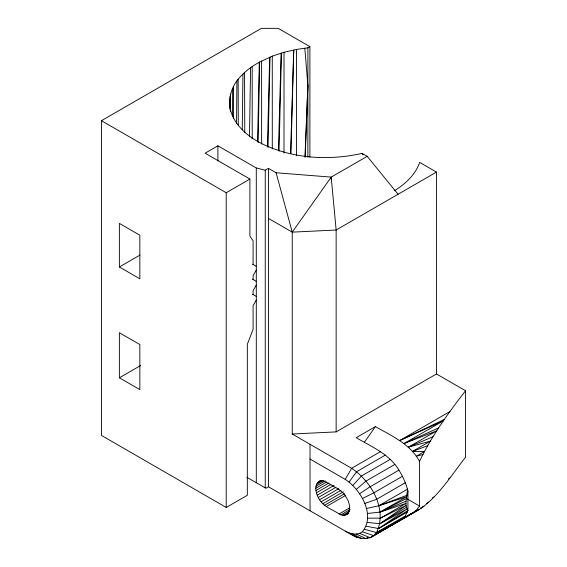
<?xml version="1.0" encoding="UTF-8"?>
<svg xmlns="http://www.w3.org/2000/svg" width="567" height="567" viewBox="0 0 567 567"><rect width="100%" height="100%" fill="white"/><g stroke="black" fill="none" stroke-linecap="round" stroke-linejoin="round"><path stroke-width="0.85" d="M307.867 157.158L307.895 47.798L309.894 46.643L278.206 28.35L261.408 28.35L101.45 120.7L101.45 435.428L226.219 507.458L247.332 495.267L247.332 344.247L253.088 329.406L253.088 305.634L256.291 300.092M309.887 157.151L309.894 46.643M230.167 110.076C228.551 99.069 230.918 87.821 238.147 79.238C243.952 72.2 251.259 66.537 259.296 62.264L272.28 56.133L284.01 52.284L296.555 49.428L307.895 47.798M232.505 116.575L232.661 88.303M236.567 123.486L236.935 80.968M242.265 129.836L242.945 74.057M249.487 136.704L250.557 67.693M258.134 142.437L259.643 62.009M257.546 141.785L259.296 62.264M268.035 147.392L270.005 57.111M279.035 151.183L281.452 53.092M267.418 146.619L269.658 57.302M278.432 150.567L281.126 53.234M290.942 153.529L293.734 50.045L290.566 153.643M305.202 157.08L307.867 85.461L304.826 48.223M304.961 157.137L307.867 85.461M345.225 531.102C350.328 534.071 357.302 535.659 362.377 531.768L373.674 535.652L376.559 532.569L402.953 518.621L415.554 511.349L419.537 506.033L419.537 461.354C410.295 444.039 391.613 435.817 375.389 426.618L356.196 437.696C371.52 446.753 389.444 454.061 398.92 470.142C402.974 476.606 406.142 483.637 407.935 491.065C406.695 497.294 404.193 504.736 407.935 510.569L405.348 515.942L402.953 518.621L373.674 535.652C367.154 540.649 358.188 538.615 351.618 534.794L268.446 486.769L265.888 488.251L246.843 477.258M348.762 513.355C346.061 515.786 342.121 515.864 339.144 513.922C332.489 509.52 323.906 506.962 319.561 499.761C315.975 494.353 312.849 483.892 320.553 480.511M362.377 531.768C375.928 515.12 360.569 489.328 345.225 479.384L310.036 459.064M253.088 264.527L253.088 240.755L249.891 236.198L249.891 179.066L205.105 153.203L217.898 145.818L256.291 167.981L265.25 170.199L268.446 168.349L276.101 172.765L292.239 232.144L292.239 434.017L351.618 468.299C371.385 481.255 387.63 509.428 376.559 532.569L364.616 529.365M229.493 106.185L230.195 95.908M419.537 461.354C431.728 435.917 448.313 412.96 465.55 390.748L436.477 373.965L336.146 431.891L292.239 434.017M347.231 514.234L349.066 511.625L349.541 505.615L348.287 500.916L344.424 494.226L339.144 489.541L326.351 482.156L322.736 480.802L319.561 481.085M256.291 270.069L253.088 275.612L253.088 279.538M256.291 285.081L253.088 290.623L253.088 294.549M345.225 479.384L351.618 468.299L380.414 451.679M364.305 442.38L375.389 426.618M268.446 218.408L292.239 232.144L331.206 177.11L367.196 156.329L398.091 194.261M349.109 482.021L356.622 471.694L385.411 455.067M359.62 533.363L370.131 537.7L419.46 509.393C438.879 496.146 451.254 475.344 465.55 457.243L465.55 390.748M352.88 485.366L361.47 475.989L390.259 459.369M356.416 489.314L366.02 481.064L394.809 464.444M359.62 493.744L370.131 486.762L398.92 470.142M406.397 507.288L379.975 523.688L367.274 522.462M394.49 190.675C405.391 183.992 415.384 174.742 419.686 162.403L436.477 172.099L436.477 373.965M370.131 537.7L412.535 512.937M414.052 512.051L418.595 509.4M420.863 508.075L423.896 506.303L420.806 508.032M366.02 538.65L367.551 537.757L366.02 538.65L356.416 534.1M426.49 503.482L428.787 502.149L427.242 502.986M373.674 535.652L416.341 510.952L402.953 518.621M101.45 120.7L226.219 192.73L249.891 179.066M119.368 266.979L139.843 278.801L139.843 235.213L119.368 223.391L119.368 266.979L140.042 255.044M436.477 172.099L336.146 230.018L292.239 232.144M119.368 377.799L139.843 389.621L139.843 344.552L119.368 332.73L119.368 377.799L140.623 365.531M317.208 482.971L321.794 480.32M316.429 484.445L323.31 480.469M315.954 486.224L325.132 480.922M315.791 488.251L326.5 482.063M422.989 454.493L416.228 456.286L424.64 451.445L412.429 451.474L430.438 441.112L408.325 447.193L436.682 430.856L404.016 443.536L443.245 420.92L399.607 440.594L449.971 411.522M315.954 490.455L328.959 482.949M316.429 492.787L330.965 484.395M317.208 495.161L334.034 485.444M318.264 497.507L335.855 487.351M319.561 499.761L338.69 488.726M321.071 501.852L340.958 490.37M322.736 503.716L343.389 491.787M324.515 505.289L344.403 493.807M326.351 506.537L345.473 495.494M402.471 476.287L373.674 492.907L362.377 498.521M339.144 513.922L349.853 507.741M340.98 514.793L350.158 509.492M342.759 515.268L349.641 511.299M344.424 515.339L348.251 513.128M405.348 482.694L376.559 499.321L364.616 503.51M367.274 513.482L379.975 512.143L406.702 496.692L378.678 505.799L366.268 508.549M367.614 518.167L380.414 518.167L406.007 503.397L379.975 512.143L406.39 498.513M448.447 478.888L449.971 478.009M407.467 511.916L378.678 528.536L366.268 526.233M376.559 532.569L405.348 515.942M432.522 497.861L434.046 496.99M415.554 511.349L419.46 509.393M380.414 518.167L406.1 505.424L379.975 523.688L406.964 509.024L378.678 528.536L407.935 510.569L407.935 491.065M399.607 440.594L444.181 419.53M404.016 443.536L438.489 427.986M408.325 447.193L432.997 436.739M379.975 512.143L406.092 501.164M412.429 451.474L427.802 445.627M276.101 172.765L331.206 177.11L336.146 230.018L336.146 431.891M352.88 533.958L361.47 538.473M349.109 532.952L356.622 537.176M367.196 156.329L362.072 153.374C328.711 160.922 292.317 158.725 261.38 143.458C245.532 135.371 229.515 120.969 229.493 101.762M252.492 264.179L256.291 266.377M252.492 279.198L256.291 281.388M252.492 294.209L256.291 296.399M407.312 498.974L419.537 506.033M363.185 154.734L362.072 153.374L362.972 154.876M244.554 72.434L244.76 132.536M238.147 79.238L238.282 125.3M233.441 86.489L233.519 118.354M261.607 60.896L261.628 144.004M252.195 66.474L252.216 138.972M230.542 94.044L230.563 111.742M229.592 103.633L229.592 106.291M331.206 177.11L331.206 179.746M310.036 444.287L310.036 510.782M296.555 49.428L296.562 155.521M284.01 52.284L284.017 153.076M272.28 56.133L272.295 148.972M268.446 168.349L268.446 486.769M265.25 170.199L265.25 487.882M256.291 167.981L256.291 482.708M226.219 192.73L226.219 507.458M217.898 145.818L217.898 160.844M407.467 489.172L406.95 495.274L378.678 505.799L407.467 489.172"/></g></svg>
